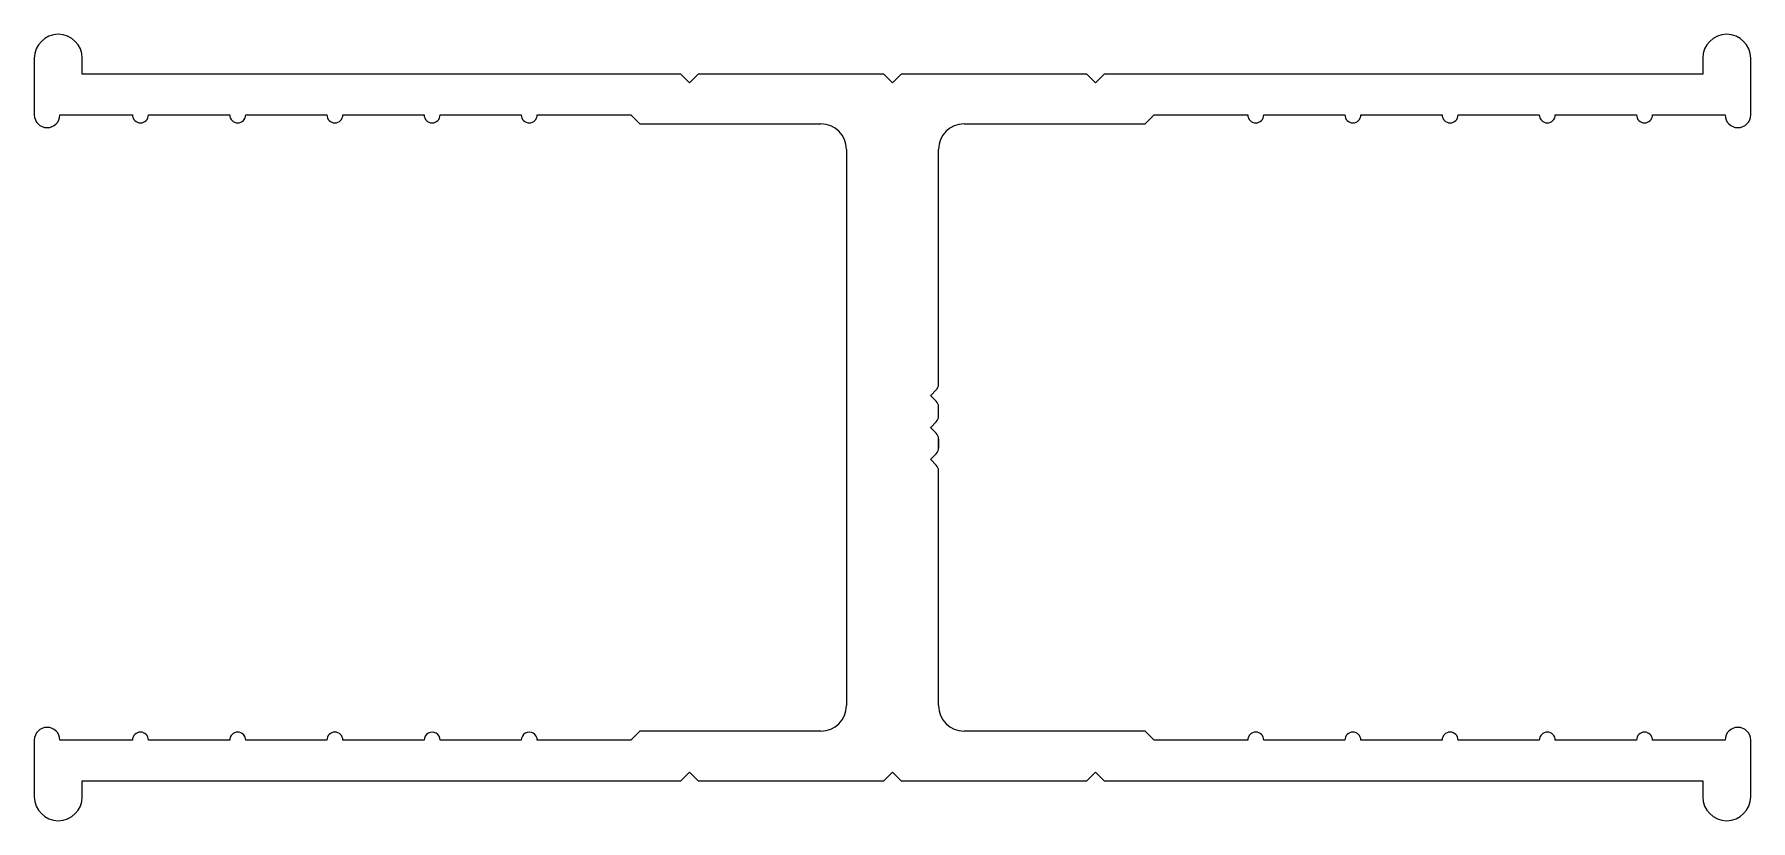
# Model space of a CAD drawing. Header units: inches. Extents: x -27 to 26.7, y -1.3 to 23.3.
import ezdxf

# ---------------------------------------------------------------- set-up
doc = ezdxf.new("R2010")
doc.units = ezdxf.units.IN
doc.header["$MEASUREMENT"] = 0

msp = doc.modelspace()

# ---------------------------------------------------------------- linework, layer by layer
at = {"color": 7}
for p, q in [((-26.204, 23.347), (-26.204, 23.347)), ((25.976, 23.347), (25.976, 23.347)), ((-26.954, 22.597), (-26.954, 20.827)), ((-25.454, 22.507), (-25.454, 22.597)), ((25.226, 22.597), (25.226, 22.507)), ((26.726, 20.827), (26.726, 22.597)), ((-25.454, 22.097), (-25.454, 22.507)), ((-6.733, 22.097), (-25.454, 22.097)), ((-6.464, 21.828), (-6.733, 22.097)), ((-6.195, 22.097), (-6.464, 21.828)), ((-0.383, 22.097), (-6.195, 22.097)), ((-0.114, 21.828), (-0.383, 22.097)), ((0.155, 22.097), (-0.114, 21.828)), ((5.967, 22.097), (0.155, 22.097)), ((6.236, 21.828), (5.967, 22.097)), ((6.505, 22.097), (6.236, 21.828)), ((25.226, 22.097), (6.505, 22.097)), ((25.226, 22.507), (25.226, 22.097)), ((-26.154, 20.827), (-23.884, 20.827)), ((-23.384, 20.827), (-20.844, 20.827)), ((-20.344, 20.827), (-17.804, 20.827)), ((-17.304, 20.827), (-14.764, 20.827)), ((-14.264, 20.827), (-11.724, 20.827)), ((-11.224, 20.827), (-8.294, 20.827)), ((-8.294, 20.827), (-8.014, 20.547)), ((-8.014, 20.547), (-2.354, 20.547)), ((2.126, 20.547), (7.786, 20.547)), ((7.786, 20.547), (8.066, 20.827)), ((8.066, 20.827), (10.996, 20.827)), ((11.496, 20.827), (14.036, 20.827)), ((14.536, 20.827), (17.076, 20.827)), ((17.576, 20.827), (20.116, 20.827)), ((20.616, 20.827), (23.156, 20.827)), ((23.656, 20.827), (25.926, 20.827)), ((-1.554, 19.747), (-1.554, 2.347)), ((1.326, 12.4), (1.326, 19.747)), ((1.326, 12.4), (1.326, 12.4)), ((1.326, 12.4), (1.326, 12.4)), ((1.082, 12.052), (1.253, 12.224)), ((1.253, 11.87), (1.082, 12.041)), ((1.326, 11.4), (1.326, 11.693)), ((1.082, 11.052), (1.253, 11.224)), ((1.253, 10.87), (1.082, 11.041)), ((1.082, 10.052), (1.253, 10.224)), ((1.326, 10.4), (1.326, 10.693)), ((1.326, 10.693), (1.326, 10.4)), ((1.326, 10.4), (1.326, 10.693)), ((1.326, 10.693), (1.326, 10.4)), ((1.326, 10.4), (1.326, 10.693)), ((1.326, 10.693), (1.326, 10.693)), ((1.253, 9.87), (1.082, 10.041)), ((1.326, 2.347), (1.326, 9.693)), ((-26.954, 1.267), (-26.954, -0.503)), ((-23.884, 1.267), (-26.154, 1.267)), ((-20.844, 1.267), (-23.384, 1.267)), ((-17.804, 1.267), (-20.344, 1.267)), ((-14.764, 1.267), (-17.304, 1.267)), ((-11.724, 1.267), (-14.264, 1.267)), ((-8.294, 1.267), (-11.224, 1.267)), ((-8.014, 1.547), (-8.294, 1.267)), ((-2.354, 1.547), (-8.014, 1.547)), ((7.786, 1.547), (2.126, 1.547)), ((8.066, 1.267), (7.786, 1.547)), ((10.996, 1.267), (8.066, 1.267)), ((14.036, 1.267), (11.496, 1.267)), ((17.076, 1.267), (14.536, 1.267)), ((20.116, 1.267), (17.576, 1.267)), ((23.156, 1.267), (20.616, 1.267)), ((25.926, 1.267), (23.656, 1.267)), ((26.726, -0.503), (26.726, 1.267)), ((-6.733, -0.003), (-6.464, 0.266)), ((-6.464, 0.266), (-6.195, -0.003)), ((-0.383, -0.003), (-0.114, 0.266)), ((-0.114, 0.266), (0.155, -0.003)), ((5.967, -0.003), (6.236, 0.266)), ((6.236, 0.266), (6.505, -0.003)), ((-25.454, -0.413), (-25.454, -0.003)), ((-25.454, -0.003), (-6.733, -0.003)), ((-25.454, -0.503), (-25.454, -0.413)), ((-6.195, -0.003), (-0.383, -0.003)), ((0.155, -0.003), (5.967, -0.003)), ((6.505, -0.003), (25.226, -0.003)), ((25.226, -0.003), (25.226, -0.413)), ((25.226, -0.413), (25.226, -0.503)), ((-26.204, -1.253), (-26.204, -1.253)), ((25.976, -1.253), (25.976, -1.253))]:
    msp.add_line(p, q, dxfattribs=at)
for centre, radius, start, end in [((-26.204, 22.597), 0.75, 90, 180), ((-26.204, 22.597), 0.75, 360, 90), ((25.976, 22.597), 0.75, 90, 180), ((25.976, 22.597), 0.75, 360, 90), ((-26.674, 20.827), 0.28, 180, 180.0061), ((-26.554, 20.827), 0.4, 180, 0), ((-23.634, 20.827), 0.25, 180, 0), ((-20.594, 20.827), 0.25, 180, 0), ((-17.554, 20.827), 0.25, 180, 0), ((-14.514, 20.827), 0.25, 180, 0), ((-11.474, 20.827), 0.25, 180, 0), ((-2.354, 19.747), 0.8, 360, 90), ((2.126, 19.747), 0.8, 90, 180), ((11.246, 20.827), 0.25, 180, 0), ((14.286, 20.827), 0.25, 180, 0), ((17.326, 20.827), 0.25, 180, 0), ((20.366, 20.827), 0.25, 180, 0), ((23.406, 20.827), 0.25, 180, 0), ((26.326, 20.827), 0.4, 180, 0), ((1.076, 12.4), 0.25, 315, 0), ((1.087, 12.047), 0.008, 135, 225), ((1.076, 11.693), 0.25, 0, 45), ((1.076, 11.4), 0.25, 315, 0), ((1.087, 11.047), 0.008, 135, 225), ((1.076, 10.693), 0.25, 0, 45), ((1.076, 10.4), 0.25, 315, 360), ((1.087, 10.047), 0.008, 135, 225), ((1.076, 9.693), 0.25, 360, 45), ((-2.354, 2.347), 0.8, 270, 0), ((2.126, 2.347), 0.8, 180, 270), ((-26.554, 1.267), 0.4, 0, 180), ((26.326, 1.267), 0.4, 0, 180), ((-26.674, 1.267), 0.28, 179.9939, 180), ((-23.634, 1.267), 0.25, 0, 180), ((-20.594, 1.267), 0.25, 0, 180), ((-17.554, 1.267), 0.25, 0, 180), ((-14.514, 1.268), 0.25, 359.7999, 180.2001), ((-11.474, 1.268), 0.25, 359.7999, 180.2001), ((11.246, 1.267), 0.25, 0, 180), ((14.286, 1.267), 0.25, 0, 180), ((17.326, 1.267), 0.25, 0, 180), ((20.366, 1.267), 0.25, 0, 180), ((23.406, 1.267), 0.25, 0, 180), ((-26.204, -0.503), 0.75, 180, 270), ((-26.204, -0.503), 0.75, 270, 0), ((25.976, -0.503), 0.75, 180, 270), ((25.976, -0.503), 0.75, 270, 0)]:
    msp.add_arc(centre, radius, start, end, dxfattribs=at)

doc.saveas('drawing.dxf')
